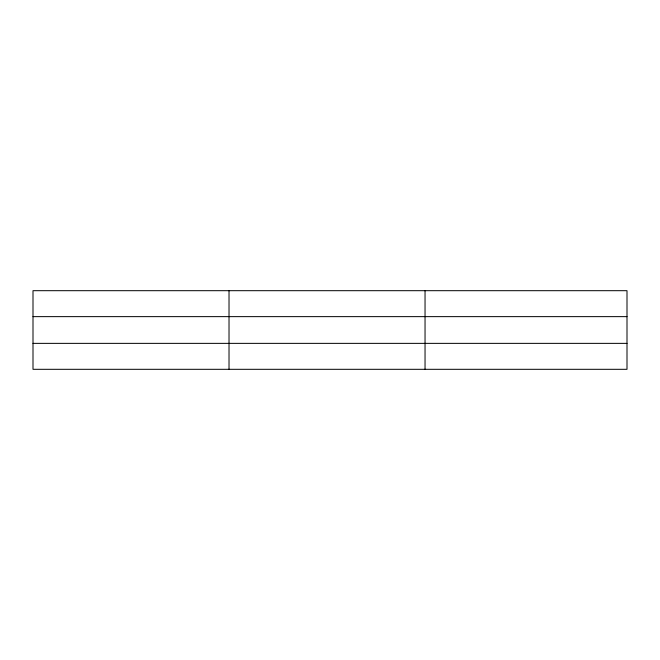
<?xml version="1.0" encoding="UTF-8"?>
<svg xmlns="http://www.w3.org/2000/svg" width="660" height="660" viewBox="0 0 660 660"><rect width="100%" height="100%" fill="white"/><g stroke="black" fill="none" stroke-linecap="round" stroke-linejoin="round"><path stroke-width="0.99" d="M229.02 369.311L229.02 290.689M425.04 369.311L425.04 290.689M627 343.365L627 369.311L33 369.311L33 290.689L627 290.689L627 343.365L33 343.365M33 316.635L627 316.635"/></g></svg>
